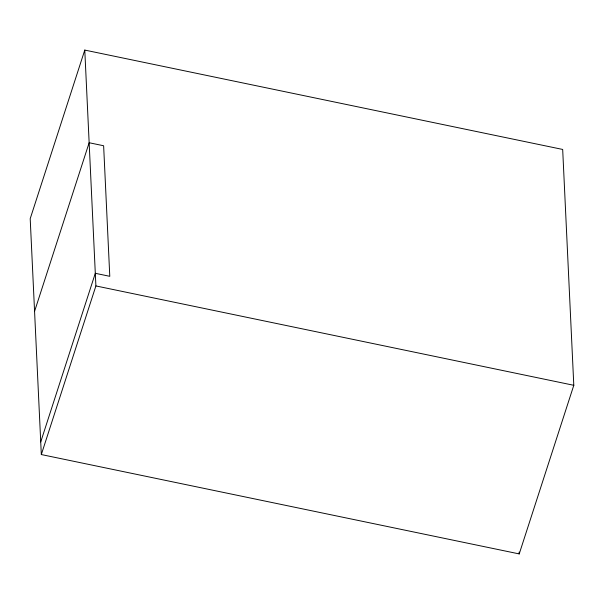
<?xml version="1.0" encoding="UTF-8"?>
<svg xmlns="http://www.w3.org/2000/svg" width="604" height="604" viewBox="0 0 604 604"><rect width="100%" height="100%" fill="white"/><g stroke="black" fill="none" stroke-linecap="round" stroke-linejoin="round"><path stroke-width="0.91" d="M84.779 50.079L30.2 218.701L41.321 454.555L519.221 553.921L573.8 385.299L562.679 149.445L84.779 50.079L95.9 285.934L41.321 454.555M34.571 311.354L89.15 142.74L103.631 145.753L109.785 276.315L95.304 273.302L40.725 441.917M95.9 285.934L573.8 385.299M519.13 552.041L519.221 553.921"/></g></svg>
